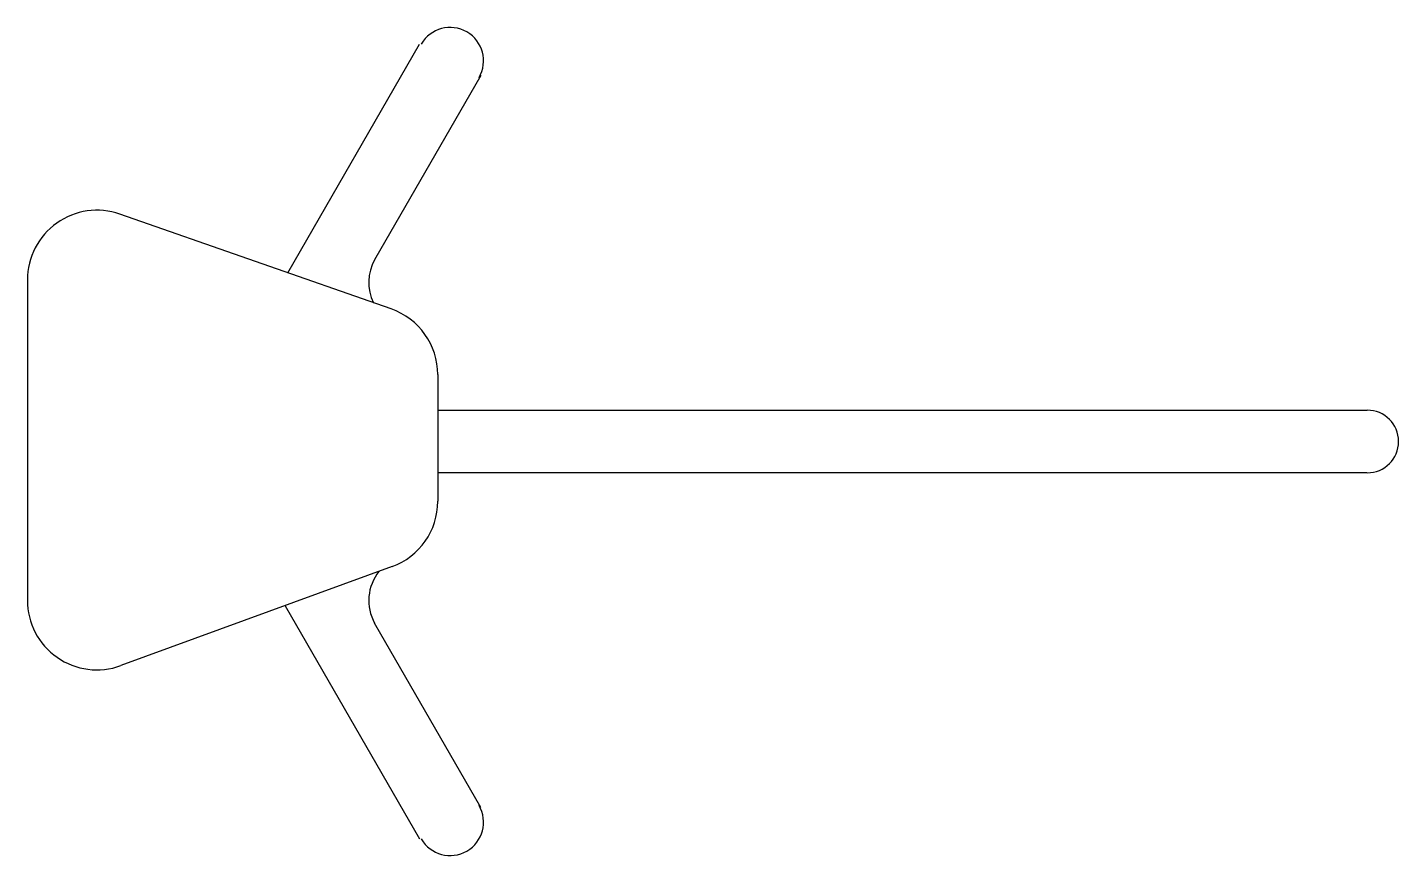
# Model space of a CAD drawing. Header units: centimetres. Extents: x 0 to 81, y -24.5 to 24.4.
import ezdxf

# ---------------------------------------------------------------- set-up
doc = ezdxf.new("R2010")
doc.units = ezdxf.units.CM

msp = doc.modelspace()

# ---------------------------------------------------------------- linework, layer by layer
for p, q in [((15.384, 9.883), (23.18, 23.385)), ((26.795, 21.535), (20.521, 10.651)), ((21.502, 7.746), (5.467, 13.347)), ((0, 9.465), (0, -9.465)), ((24.258, 3.865), (24.258, -3.615)), ((24.258, 1.765), (79.196, 1.765)), ((79.162, -1.935), (24.261, -1.935)), ((21.555, -7.477), (5.521, -13.328)), ((15.229, -9.785), (23.18, -23.555)), ((26.795, -21.705), (20.521, -10.821))]:
    msp.add_line(p, q)
for centre, radius, start, end in [((24.987, 22.405), 1.974, 329.99988, 149.99988), ((4.111, 9.465), 4.111, 70.74703, 180), ((22.945, 9.314), 2.769, 151.11949, 205.7102), ((20.146, 3.865), 4.111, 0, 70.74703), ((79.196, -0.085), 1.85, 270, 90), ((20.146, -3.615), 4.111, 290.04482, 0), ((22.945, -9.484), 2.769, 141.49048, 208.88051), ((4.111, -9.465), 4.111, 180, 290.04482), ((24.987, -22.575), 1.974, 210.00012, 30.00012)]:
    msp.add_arc(centre, radius, start, end)

doc.saveas('drawing.dxf')
